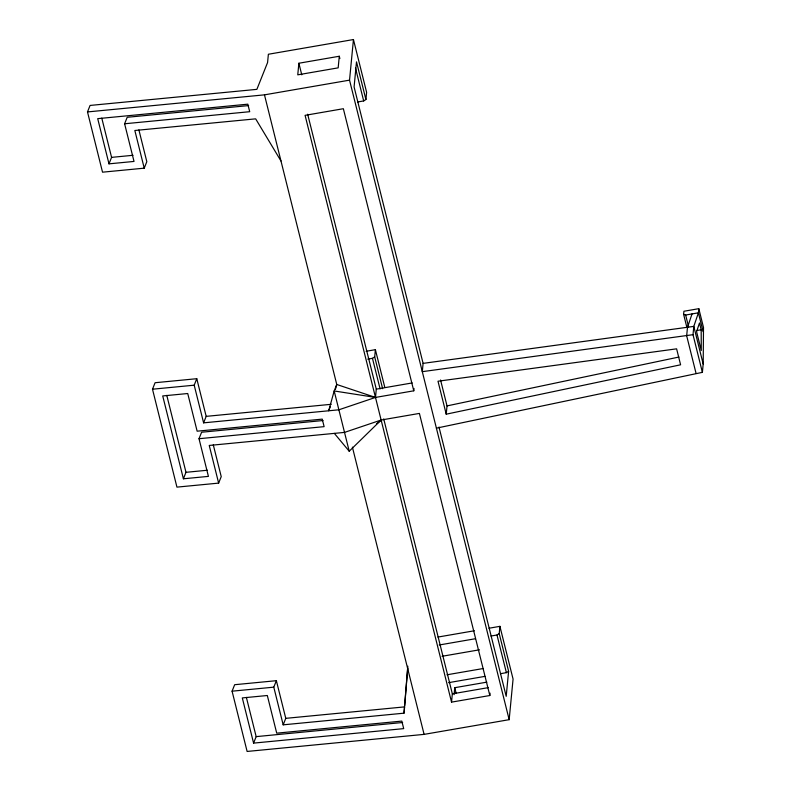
<?xml version="1.0" encoding="UTF-8"?>
<svg xmlns="http://www.w3.org/2000/svg" width="791" height="791" viewBox="0 0 791 791"><rect width="100%" height="100%" fill="white"/><g stroke="black" fill="none" stroke-linecap="round" stroke-linejoin="round"><path stroke-width="1.19" d="M488.976 628.242L499.912 626.343L513.072 679.073L509.167 719.672L424.095 734.374L247.118 751.45L232.079 691.186L234.67 684.709L276.366 680.685L273.785 687.161L283.178 724.833L404.003 713.175L407.8 666.18M404.705 705.671L407.721 668.049M298.879 63.24L297.762 74.838L338.172 67.848L339.29 56.25L298.879 63.24L301.776 74.829M509.167 719.672L349.533 80.148L353.448 39.55L268.376 54.253L267.576 62.538L256.877 89.353L90.075 105.44L87.494 111.927L102.533 172.181L144.229 168.167L146.819 161.68L138.89 129.902M357.661 101.97L363.682 100.932L365.907 99.528L366.609 92.28L353.448 39.55M382.626 388.697L374.697 356.919L375.389 349.671L366.114 351.273M213.293 444.849L221.233 476.627L218.642 483.113L176.937 487.127L152.495 389.212L155.085 382.725L196.781 378.701L194.2 385.187L203.603 422.849L338.874 409.797L375.488 397.428L376.289 389.152L307.659 114.22M330.42 406.455L328.7 410.776L334.178 390.962L375.488 397.428L413.772 390.813L414 388.45M365.907 99.528L356.504 61.866L354.091 86.921L423.096 363.376L422.305 371.661L693.015 334.682L693.806 326.396L698.404 312.821L698.809 308.678L683.918 311.249L683.622 314.353L686.855 327.306M404.003 713.175L404.616 706.887L285.769 718.347L283.178 724.833M446.223 414.187L437.996 381.222L676.612 348.831L680.596 364.799L446.223 414.187L447.024 405.902L440.557 379.996M490.054 693.143L489.827 695.516L451.542 702.131L452.343 693.845L383.714 418.914M454.083 694.656L454.746 687.695L486.841 682.149M438.995 427.051L506.2 696.317L508.613 671.262L499.22 633.601L499.912 626.343M436.405 428.158L702.388 372.353L703.189 364.068L703.506 327.504L698.809 308.678M335.473 389.142L336.758 384.485L264.471 94.851L87.494 111.927M692.026 313.918L687.468 327.494L686.667 335.78L696.07 373.441M124.612 123.772L249.709 111.699L247.83 104.175L97.708 118.65L108.99 163.846L134.015 161.433L124.612 123.772L127.203 117.286L248.621 105.579M108.99 163.846L111.58 157.369L101.782 118.116M203.603 422.849L206.184 416.363L196.781 378.701M199.016 438.718L324.122 426.646L322.234 419.121L197.137 431.184L187.734 393.522L162.719 395.935L183.403 478.792L208.419 476.38L199.016 438.718L201.606 432.232L323.025 420.525M183.403 478.792L185.984 472.316L166.782 395.371M253.585 743.115L242.303 697.919L267.318 695.507L276.721 733.168L401.818 721.095L403.697 728.63L253.585 743.115L256.165 736.629L246.377 697.385M334.336 433.379L349.217 451.226L381.133 420.031L419.408 413.416L489.827 695.516M376.546 423.897L381.133 420.031L344.51 432.4L209.239 445.442L218.642 483.113M367.736 359.144L372.462 358.323L374.697 356.919M490.974 636.043L496.985 634.995L499.22 633.601M500.485 673.685L506.388 672.666L508.613 671.262M447.024 405.902L678.985 357.028M264.471 94.851L349.533 80.148M683.622 314.353L685.649 315.026L698.404 312.821L703.11 331.647M696.95 330.5L701.182 329.768L699.491 322.985L696.574 331.676L701.271 350.502L701.182 329.768M376.289 389.152L412.18 382.943M437.937 637.062L474.392 630.763M439.203 644.991L475.322 638.742M442.05 656.283L479.504 649.807M447.014 674.782L483.261 668.514M448.626 682.653L484.883 676.384M452.343 693.845L488.235 687.646M423.096 363.376L693.806 326.396L703.189 364.068M111.58 157.369L133.026 155.293M152.495 389.212L194.2 385.187M206.184 416.363L331.281 404.3M185.984 472.316L207.43 470.24M232.079 691.186L273.785 687.161M256.165 736.629L402.629 722.499M375.488 397.428L336.758 384.485L334.178 390.962L349.217 451.226M280.963 160.959L255.661 118.848L134.836 130.495L144.229 168.167M693.015 334.682L702.388 372.353M685.649 315.026L688.585 326.792M355.456 67.977L363.682 100.932M496.985 634.995L506.388 672.666M339.29 56.25L339.863 58.574M413.772 390.813L343.353 108.713L305.079 115.338L451.542 702.131M375.389 349.671L384.792 387.333M372.462 358.323L380.105 388.925M454.746 687.695L456.199 693.499M352.4 447.133L424.095 734.374M276.366 680.685L285.769 718.347"/></g></svg>
